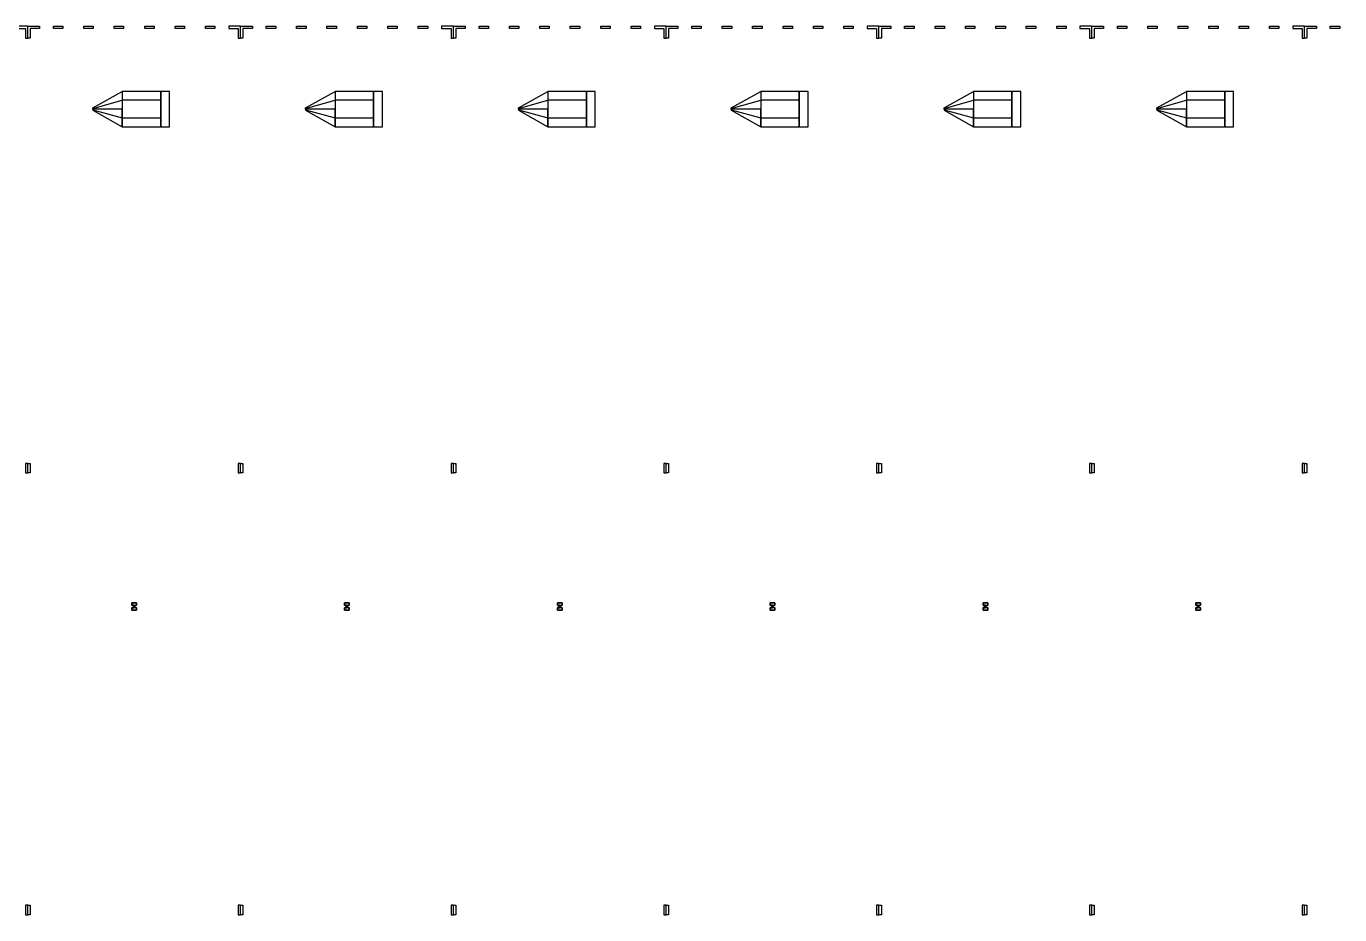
# Model space of a CAD drawing. Extents: x -50899 to 50899, y -48295 to 50898.
# Drawn here: x -6312 to 4797, y -20586 to -13075 of the extents above; entities that cross this region are included whole.
import ezdxf

# ---------------------------------------------------------------- set-up
doc = ezdxf.new("R2010")
doc.units = 0
doc.layers.add('GAP', color=1, linetype='continuous')
doc.layers.add('PIN', color=3, linetype='continuous')

# ---------------------------------------------------------------- blocks, each defined once
blk = doc.blocks.new('Q12')
at = {"layer": 'GAP'}
for points in [[(1700, 26050), (1600, 26050), (1600, 26030), (1680, 26030), (1680, 25950), (1700, 25950), (1700, 26050)], [(1700, 22274), (1700, 22354), (1680, 22354), (1680, 22274), (1700, 22274)], [(1700, 18539), (1700, 18619), (1680, 18619), (1680, 18539), (1700, 18539)]]:
    blk.add_lwpolyline(points, dxfattribs=at)
blk = doc.blocks.new('Q12GAP')
for points in [[(2500, 25350), (2250, 25350), (2250, 25360), (2500, 25500), (2500, 25350)], [(2500, 25350), (2250, 25350), (2250, 25360), (2500, 25500), (2500, 25350)], [(2825, 25500), (2500, 25500), (2500, 25200), (2825, 25200), (2825, 25500)], [(2825, 25500), (2500, 25500), (2500, 25200), (2825, 25200), (2825, 25500)], [(2900, 25500), (2825, 25500), (2825, 25200), (2900, 25200), (2900, 25500)], [(2900, 25500), (2825, 25500), (2825, 25200), (2900, 25200), (2900, 25500)], [(2500, 25350), (2250, 25350), (2250, 25340), (2500, 25200), (2500, 25350)], [(2500, 25350), (2250, 25350), (2250, 25340), (2500, 25200), (2500, 25350)]]:
    blk.add_lwpolyline(points)
blk = doc.blocks.new('Q12PIN')
for points in [[(2500, 25350), (2250, 25350), (2250, 25355), (2500, 25425), (2500, 25350)], [(2500, 25350), (2250, 25350), (2250, 25355), (2500, 25425), (2500, 25350)], [(2500, 25350), (2250, 25350), (2250, 25345), (2500, 25275), (2500, 25350)], [(2500, 25350), (2250, 25350), (2250, 25345), (2500, 25275), (2500, 25350)], [(2825, 25425), (2500, 25425), (2500, 25275), (2825, 25275), (2825, 25425)], [(2825, 25425), (2500, 25425), (2500, 25275), (2825, 25275), (2825, 25425)]]:
    blk.add_lwpolyline(points)
blk = doc.blocks.new('Q13')
at = {"layer": 'GAP'}
for points in [[(-100, 26050), (0, 26050), (0, 26030), (-80, 26030), (-80, 25950), (-100, 25950), (-100, 26050)], [(117, 26050), (197, 26050), (197, 26030), (117, 26030), (117, 26050)], [(374, 26050), (454, 26050), (454, 26030), (374, 26030), (374, 26050)], [(631, 26050), (711, 26050), (711, 26030), (631, 26030), (631, 26050)], [(889, 26050), (969, 26050), (969, 26030), (889, 26030), (889, 26050)], [(1146, 26050), (1226, 26050), (1226, 26030), (1146, 26030), (1146, 26050)], [(1403, 26050), (1483, 26050), (1483, 26030), (1403, 26030), (1403, 26050)], [(1700, 26050), (1600, 26050), (1600, 26030), (1680, 26030), (1680, 25950), (1700, 25950), (1700, 26050)], [(-100, 22274), (-100, 22354), (-80, 22354), (-80, 22274), (-100, 22274)], [(1700, 22274), (1700, 22354), (1680, 22354), (1680, 22274), (1700, 22274)], [(-100, 18539), (-100, 18619), (-80, 18619), (-80, 18539), (-100, 18539)], [(1700, 18539), (1700, 18619), (1680, 18619), (1680, 18539), (1700, 18539)]]:
    blk.add_lwpolyline(points, dxfattribs=at)
blk = doc.blocks.new('Q13GAP')
for points in [[(2500, 25350), (2250, 25350), (2250, 25360), (2500, 25500), (2500, 25350)], [(2500, 25350), (2250, 25350), (2250, 25360), (2500, 25500), (2500, 25350)], [(2825, 25500), (2500, 25500), (2500, 25200), (2825, 25200), (2825, 25500)], [(2825, 25500), (2500, 25500), (2500, 25200), (2825, 25200), (2825, 25500)], [(2900, 25500), (2825, 25500), (2825, 25200), (2900, 25200), (2900, 25500)], [(2900, 25500), (2825, 25500), (2825, 25200), (2900, 25200), (2900, 25500)], [(2500, 25350), (2250, 25350), (2250, 25340), (2500, 25200), (2500, 25350)], [(2500, 25350), (2250, 25350), (2250, 25340), (2500, 25200), (2500, 25350)], [(780, 21156), (780, 21176), (780, 21176), (780, 21156), (780, 21156)], [(820, 21176), (820, 21176), (780, 21176), (780, 21176), (820, 21176)], [(798, 21146), (780, 21156), (780, 21156), (797, 21146), (798, 21146)], [(780, 21134), (800, 21144), (799, 21144), (780, 21134), (780, 21134)], [(780, 21114), (780, 21134), (780, 21134), (780, 21114), (780, 21114)], [(820, 21114), (820, 21114), (780, 21114), (780, 21114), (820, 21114)], [(803, 21146), (803, 21146), (797, 21146), (797, 21146), (803, 21146)], [(800, 21144), (800, 21146), (799, 21146), (799, 21144), (800, 21144)], [(800, 21144), (800, 21146), (801, 21146), (801, 21144), (800, 21144)], [(820, 21134), (800, 21144), (801, 21144), (820, 21134), (820, 21134)], [(802, 21146), (820, 21156), (820, 21156), (803, 21146), (802, 21146)], [(820, 21156), (820, 21176), (820, 21176), (820, 21156), (820, 21156)], [(820, 21114), (820, 21134), (820, 21134), (820, 21114), (820, 21114)]]:
    blk.add_lwpolyline(points)
blk = doc.blocks.new('Q13PIN')
for points in [[(2500, 25350), (2250, 25350), (2250, 25355), (2500, 25425), (2500, 25350)], [(2500, 25350), (2250, 25350), (2250, 25355), (2500, 25425), (2500, 25350)], [(2500, 25350), (2250, 25350), (2250, 25345), (2500, 25275), (2500, 25350)], [(2500, 25350), (2250, 25350), (2250, 25345), (2500, 25275), (2500, 25350)], [(2825, 25425), (2500, 25425), (2500, 25275), (2825, 25275), (2825, 25425)], [(2825, 25425), (2500, 25425), (2500, 25275), (2825, 25275), (2825, 25425)], [(820, 21156.2), (820, 21176.2), (780, 21176.2), (780, 21156.2), (820, 21156.2)], [(800, 21146.2), (800, 21156.2), (780, 21156.2), (797.5, 21146.2), (800, 21146.2)], [(800, 21134), (800, 21144), (799.685, 21144), (780, 21134), (800, 21134)], [(820, 21114), (820, 21134), (780, 21134), (780, 21114), (820, 21114)], [(800.315, 21144), (800.315, 21146), (799.685, 21146), (799.685, 21144), (800.315, 21144)], [(800, 21146.2), (800, 21156.2), (820, 21156.2), (802.5, 21146.2), (800, 21146.2)], [(800, 21134), (800, 21144), (800.315, 21144), (820, 21134), (800, 21134)]]:
    blk.add_lwpolyline(points)
blk = doc.blocks.new('Q14')
at = {"layer": 'GAP'}
for points in [[(-100, 26050), (0, 26050), (0, 26030), (-80, 26030), (-80, 25950), (-100, 25950), (-100, 26050)], [(117, 26050), (197, 26050), (197, 26030), (117, 26030), (117, 26050)], [(374, 26050), (454, 26050), (454, 26030), (374, 26030), (374, 26050)], [(631, 26050), (711, 26050), (711, 26030), (631, 26030), (631, 26050)], [(889, 26050), (969, 26050), (969, 26030), (889, 26030), (889, 26050)], [(1146, 26050), (1226, 26050), (1226, 26030), (1146, 26030), (1146, 26050)], [(1403, 26050), (1483, 26050), (1483, 26030), (1403, 26030), (1403, 26050)], [(1700, 26050), (1600, 26050), (1600, 26030), (1680, 26030), (1680, 25950), (1700, 25950), (1700, 26050)], [(-100, 22274), (-100, 22354), (-80, 22354), (-80, 22274), (-100, 22274)], [(1700, 22274), (1700, 22354), (1680, 22354), (1680, 22274), (1700, 22274)], [(-100, 18539), (-100, 18619), (-80, 18619), (-80, 18539), (-100, 18539)], [(1700, 18539), (1700, 18619), (1680, 18619), (1680, 18539), (1700, 18539)]]:
    blk.add_lwpolyline(points, dxfattribs=at)
blk = doc.blocks.new('Q14GAP')
for points in [[(2500, 25350), (2250, 25350), (2250, 25360), (2500, 25500), (2500, 25350)], [(2500, 25350), (2250, 25350), (2250, 25360), (2500, 25500), (2500, 25350)], [(2825, 25500), (2500, 25500), (2500, 25200), (2825, 25200), (2825, 25500)], [(2825, 25500), (2500, 25500), (2500, 25200), (2825, 25200), (2825, 25500)], [(2900, 25500), (2825, 25500), (2825, 25200), (2900, 25200), (2900, 25500)], [(2900, 25500), (2825, 25500), (2825, 25200), (2900, 25200), (2900, 25500)], [(2500, 25350), (2250, 25350), (2250, 25340), (2500, 25200), (2500, 25350)], [(2500, 25350), (2250, 25350), (2250, 25340), (2500, 25200), (2500, 25350)], [(780, 21156), (780, 21176), (780, 21176), (780, 21156), (780, 21156)], [(820, 21176), (820, 21176), (780, 21176), (780, 21176), (820, 21176)], [(798, 21146), (780, 21156), (780, 21156), (797, 21146), (798, 21146)], [(780, 21134), (800, 21144), (799, 21144), (780, 21134), (780, 21134)], [(780, 21114), (780, 21134), (780, 21134), (780, 21114), (780, 21114)], [(820, 21114), (820, 21114), (780, 21114), (780, 21114), (820, 21114)], [(803, 21146), (803, 21146), (797, 21146), (797, 21146), (803, 21146)], [(800, 21144), (800, 21146), (799, 21146), (799, 21144), (800, 21144)], [(800, 21144), (800, 21146), (801, 21146), (801, 21144), (800, 21144)], [(820, 21134), (800, 21144), (801, 21144), (820, 21134), (820, 21134)], [(802, 21146), (820, 21156), (820, 21156), (803, 21146), (802, 21146)], [(820, 21156), (820, 21176), (820, 21176), (820, 21156), (820, 21156)], [(820, 21114), (820, 21134), (820, 21134), (820, 21114), (820, 21114)]]:
    blk.add_lwpolyline(points)
blk = doc.blocks.new('Q14PIN')
for points in [[(2500, 25350), (2250, 25350), (2250, 25355), (2500, 25425), (2500, 25350)], [(2500, 25350), (2250, 25350), (2250, 25355), (2500, 25425), (2500, 25350)], [(2500, 25350), (2250, 25350), (2250, 25345), (2500, 25275), (2500, 25350)], [(2500, 25350), (2250, 25350), (2250, 25345), (2500, 25275), (2500, 25350)], [(2825, 25425), (2500, 25425), (2500, 25275), (2825, 25275), (2825, 25425)], [(2825, 25425), (2500, 25425), (2500, 25275), (2825, 25275), (2825, 25425)], [(820, 21156.15), (820, 21176.15), (780, 21176.15), (780, 21156.15), (820, 21156.15)], [(800, 21146.15), (800, 21156.15), (780, 21156.15), (797.5, 21146.15), (800, 21146.15)], [(800, 21134), (800, 21144), (799.685, 21144), (780, 21134), (800, 21134)], [(820, 21114), (820, 21134), (780, 21134), (780, 21114), (820, 21114)], [(800.315, 21144), (800.315, 21146), (799.685, 21146), (799.685, 21144), (800.315, 21144)], [(800, 21146.15), (800, 21156.15), (820, 21156.15), (802.5, 21146.15), (800, 21146.15)], [(800, 21134), (800, 21144), (800.315, 21144), (820, 21134), (800, 21134)]]:
    blk.add_lwpolyline(points)
blk = doc.blocks.new('Q15')
at = {"layer": 'GAP'}
for points in [[(-100, 26050), (0, 26050), (0, 26030), (-80, 26030), (-80, 25950), (-100, 25950), (-100, 26050)], [(117, 26050), (197, 26050), (197, 26030), (117, 26030), (117, 26050)], [(374, 26050), (454, 26050), (454, 26030), (374, 26030), (374, 26050)], [(631, 26050), (711, 26050), (711, 26030), (631, 26030), (631, 26050)], [(889, 26050), (969, 26050), (969, 26030), (889, 26030), (889, 26050)], [(1146, 26050), (1226, 26050), (1226, 26030), (1146, 26030), (1146, 26050)], [(1403, 26050), (1483, 26050), (1483, 26030), (1403, 26030), (1403, 26050)], [(1700, 26050), (1600, 26050), (1600, 26030), (1680, 26030), (1680, 25950), (1700, 25950), (1700, 26050)], [(-100, 22274), (-100, 22354), (-80, 22354), (-80, 22274), (-100, 22274)], [(1700, 22274), (1700, 22354), (1680, 22354), (1680, 22274), (1700, 22274)], [(-100, 18539), (-100, 18619), (-80, 18619), (-80, 18539), (-100, 18539)], [(1700, 18539), (1700, 18619), (1680, 18619), (1680, 18539), (1700, 18539)]]:
    blk.add_lwpolyline(points, dxfattribs=at)
blk = doc.blocks.new('Q15GAP')
for points in [[(2500, 25350), (2250, 25350), (2250, 25360), (2500, 25500), (2500, 25350)], [(2500, 25350), (2250, 25350), (2250, 25360), (2500, 25500), (2500, 25350)], [(2825, 25500), (2500, 25500), (2500, 25200), (2825, 25200), (2825, 25500)], [(2825, 25500), (2500, 25500), (2500, 25200), (2825, 25200), (2825, 25500)], [(2900, 25500), (2825, 25500), (2825, 25200), (2900, 25200), (2900, 25500)], [(2900, 25500), (2825, 25500), (2825, 25200), (2900, 25200), (2900, 25500)], [(2500, 25350), (2250, 25350), (2250, 25340), (2500, 25200), (2500, 25350)], [(2500, 25350), (2250, 25350), (2250, 25340), (2500, 25200), (2500, 25350)], [(780, 21156), (780, 21176), (780, 21176), (780, 21156), (780, 21156)], [(820, 21176), (820, 21176), (780, 21176), (780, 21176), (820, 21176)], [(798, 21146), (780, 21156), (780, 21156), (797, 21146), (798, 21146)], [(780, 21134), (800, 21144), (799, 21144), (780, 21134), (780, 21134)], [(780, 21114), (780, 21134), (780, 21134), (780, 21114), (780, 21114)], [(820, 21114), (820, 21114), (780, 21114), (780, 21114), (820, 21114)], [(803, 21146), (803, 21146), (797, 21146), (797, 21146), (803, 21146)], [(800, 21144), (800, 21146), (799, 21146), (799, 21144), (800, 21144)], [(800, 21144), (800, 21146), (801, 21146), (801, 21144), (800, 21144)], [(820, 21134), (800, 21144), (801, 21144), (820, 21134), (820, 21134)], [(802, 21146), (820, 21156), (820, 21156), (803, 21146), (802, 21146)], [(820, 21156), (820, 21176), (820, 21176), (820, 21156), (820, 21156)], [(820, 21114), (820, 21134), (820, 21134), (820, 21114), (820, 21114)]]:
    blk.add_lwpolyline(points)
blk = doc.blocks.new('Q15PIN')
for points in [[(2500, 25350), (2250, 25350), (2250, 25355), (2500, 25425), (2500, 25350)], [(2500, 25350), (2250, 25350), (2250, 25355), (2500, 25425), (2500, 25350)], [(2500, 25350), (2250, 25350), (2250, 25345), (2500, 25275), (2500, 25350)], [(2500, 25350), (2250, 25350), (2250, 25345), (2500, 25275), (2500, 25350)], [(2825, 25425), (2500, 25425), (2500, 25275), (2825, 25275), (2825, 25425)], [(2825, 25425), (2500, 25425), (2500, 25275), (2825, 25275), (2825, 25425)], [(820, 21156.2), (820, 21176.2), (780, 21176.2), (780, 21156.2), (820, 21156.2)], [(800, 21146.2), (800, 21156.2), (780, 21156.2), (797.5, 21146.2), (800, 21146.2)], [(800, 21134), (800, 21144), (799.66, 21144), (780, 21134), (800, 21134)], [(820, 21114), (820, 21134), (780, 21134), (780, 21114), (820, 21114)], [(800.34, 21144), (800.34, 21146), (799.66, 21146), (799.66, 21144), (800.34, 21144)], [(800, 21146.2), (800, 21156.2), (820, 21156.2), (802.5, 21146.2), (800, 21146.2)], [(800, 21134), (800, 21144), (800.34, 21144), (820, 21134), (800, 21134)]]:
    blk.add_lwpolyline(points)
blk = doc.blocks.new('Q16')
at = {"layer": 'GAP'}
for points in [[(-100, 26050), (0, 26050), (0, 26030), (-80, 26030), (-80, 25950), (-100, 25950), (-100, 26050)], [(117, 26050), (197, 26050), (197, 26030), (117, 26030), (117, 26050)], [(374, 26050), (454, 26050), (454, 26030), (374, 26030), (374, 26050)], [(631, 26050), (711, 26050), (711, 26030), (631, 26030), (631, 26050)], [(889, 26050), (969, 26050), (969, 26030), (889, 26030), (889, 26050)], [(1146, 26050), (1226, 26050), (1226, 26030), (1146, 26030), (1146, 26050)], [(1403, 26050), (1483, 26050), (1483, 26030), (1403, 26030), (1403, 26050)], [(1700, 26050), (1600, 26050), (1600, 26030), (1680, 26030), (1680, 25950), (1700, 25950), (1700, 26050)], [(-100, 22274), (-100, 22354), (-80, 22354), (-80, 22274), (-100, 22274)], [(1700, 22274), (1700, 22354), (1680, 22354), (1680, 22274), (1700, 22274)], [(-100, 18539), (-100, 18619), (-80, 18619), (-80, 18539), (-100, 18539)], [(1700, 18539), (1700, 18619), (1680, 18619), (1680, 18539), (1700, 18539)]]:
    blk.add_lwpolyline(points, dxfattribs=at)
blk = doc.blocks.new('Q16GAP')
for points in [[(2500, 25350), (2250, 25350), (2250, 25360), (2500, 25500), (2500, 25350)], [(2500, 25350), (2250, 25350), (2250, 25360), (2500, 25500), (2500, 25350)], [(2825, 25500), (2500, 25500), (2500, 25200), (2825, 25200), (2825, 25500)], [(2825, 25500), (2500, 25500), (2500, 25200), (2825, 25200), (2825, 25500)], [(2900, 25500), (2825, 25500), (2825, 25200), (2900, 25200), (2900, 25500)], [(2900, 25500), (2825, 25500), (2825, 25200), (2900, 25200), (2900, 25500)], [(2500, 25350), (2250, 25350), (2250, 25340), (2500, 25200), (2500, 25350)], [(2500, 25350), (2250, 25350), (2250, 25340), (2500, 25200), (2500, 25350)], [(780, 21156), (780, 21176), (780, 21176), (780, 21156), (780, 21156)], [(820, 21176), (820, 21176), (780, 21176), (780, 21176), (820, 21176)], [(798, 21146), (780, 21156), (780, 21156), (797, 21146), (798, 21146)], [(780, 21134), (800, 21144), (799, 21144), (780, 21134), (780, 21134)], [(780, 21114), (780, 21134), (780, 21134), (780, 21114), (780, 21114)], [(820, 21114), (820, 21114), (780, 21114), (780, 21114), (820, 21114)], [(803, 21146), (803, 21146), (797, 21146), (797, 21146), (803, 21146)], [(800, 21144), (800, 21146), (799, 21146), (799, 21144), (800, 21144)], [(800, 21144), (800, 21146), (801, 21146), (801, 21144), (800, 21144)], [(820, 21134), (800, 21144), (801, 21144), (820, 21134), (820, 21134)], [(802, 21146), (820, 21156), (820, 21156), (803, 21146), (802, 21146)], [(820, 21156), (820, 21176), (820, 21176), (820, 21156), (820, 21156)], [(820, 21114), (820, 21134), (820, 21134), (820, 21114), (820, 21114)]]:
    blk.add_lwpolyline(points)
blk = doc.blocks.new('Q16PIN')
for points in [[(2500, 25350), (2250, 25350), (2250, 25355), (2500, 25425), (2500, 25350)], [(2500, 25350), (2250, 25350), (2250, 25355), (2500, 25425), (2500, 25350)], [(2500, 25350), (2250, 25350), (2250, 25345), (2500, 25275), (2500, 25350)], [(2500, 25350), (2250, 25350), (2250, 25345), (2500, 25275), (2500, 25350)], [(2825, 25425), (2500, 25425), (2500, 25275), (2825, 25275), (2825, 25425)], [(2825, 25425), (2500, 25425), (2500, 25275), (2825, 25275), (2825, 25425)], [(820, 21156.15), (820, 21176.15), (780, 21176.15), (780, 21156.15), (820, 21156.15)], [(800, 21146.15), (800, 21156.15), (780, 21156.15), (797.5, 21146.15), (800, 21146.15)], [(800, 21134), (800, 21144), (799.66, 21144), (780, 21134), (800, 21134)], [(820, 21114), (820, 21134), (780, 21134), (780, 21114), (820, 21114)], [(800.34, 21144), (800.34, 21146), (799.66, 21146), (799.66, 21144), (800.34, 21144)], [(800, 21146.15), (800, 21156.15), (820, 21156.15), (802.5, 21146.15), (800, 21146.15)], [(800, 21134), (800, 21144), (800.34, 21144), (820, 21134), (800, 21134)]]:
    blk.add_lwpolyline(points)
blk = doc.blocks.new('Q17')
at = {"layer": 'GAP'}
for points in [[(-100, 26050), (0, 26050), (0, 26030), (-80, 26030), (-80, 25950), (-100, 25950), (-100, 26050)], [(117, 26050), (197, 26050), (197, 26030), (117, 26030), (117, 26050)], [(374, 26050), (454, 26050), (454, 26030), (374, 26030), (374, 26050)], [(631, 26050), (711, 26050), (711, 26030), (631, 26030), (631, 26050)], [(889, 26050), (969, 26050), (969, 26030), (889, 26030), (889, 26050)], [(1146, 26050), (1226, 26050), (1226, 26030), (1146, 26030), (1146, 26050)], [(1403, 26050), (1483, 26050), (1483, 26030), (1403, 26030), (1403, 26050)], [(1700, 26050), (1600, 26050), (1600, 26030), (1680, 26030), (1680, 25950), (1700, 25950), (1700, 26050)], [(-100, 22274), (-100, 22354), (-80, 22354), (-80, 22274), (-100, 22274)], [(1700, 22274), (1700, 22354), (1680, 22354), (1680, 22274), (1700, 22274)], [(-100, 18539), (-100, 18619), (-80, 18619), (-80, 18539), (-100, 18539)], [(1700, 18539), (1700, 18619), (1680, 18619), (1680, 18539), (1700, 18539)]]:
    blk.add_lwpolyline(points, dxfattribs=at)
blk = doc.blocks.new('Q17GAP')
for points in [[(2500, 25350), (2250, 25350), (2250, 25360), (2500, 25500), (2500, 25350)], [(2500, 25350), (2250, 25350), (2250, 25360), (2500, 25500), (2500, 25350)], [(2825, 25500), (2500, 25500), (2500, 25200), (2825, 25200), (2825, 25500)], [(2825, 25500), (2500, 25500), (2500, 25200), (2825, 25200), (2825, 25500)], [(2900, 25500), (2825, 25500), (2825, 25200), (2900, 25200), (2900, 25500)], [(2900, 25500), (2825, 25500), (2825, 25200), (2900, 25200), (2900, 25500)], [(2500, 25350), (2250, 25350), (2250, 25340), (2500, 25200), (2500, 25350)], [(2500, 25350), (2250, 25350), (2250, 25340), (2500, 25200), (2500, 25350)], [(780, 21156), (780, 21176), (780, 21176), (780, 21156), (780, 21156)], [(820, 21176), (820, 21176), (780, 21176), (780, 21176), (820, 21176)], [(798, 21146), (780, 21156), (780, 21156), (797, 21146), (798, 21146)], [(780, 21134), (800, 21144), (799, 21144), (780, 21134), (780, 21134)], [(780, 21114), (780, 21134), (780, 21134), (780, 21114), (780, 21114)], [(820, 21114), (820, 21114), (780, 21114), (780, 21114), (820, 21114)], [(803, 21146), (803, 21146), (797, 21146), (797, 21146), (803, 21146)], [(800, 21144), (800, 21146), (799, 21146), (799, 21144), (800, 21144)], [(800, 21144), (800, 21146), (801, 21146), (801, 21144), (800, 21144)], [(820, 21134), (800, 21144), (801, 21144), (820, 21134), (820, 21134)], [(802, 21146), (820, 21156), (820, 21156), (803, 21146), (802, 21146)], [(820, 21156), (820, 21176), (820, 21176), (820, 21156), (820, 21156)], [(820, 21114), (820, 21134), (820, 21134), (820, 21114), (820, 21114)]]:
    blk.add_lwpolyline(points)
blk = doc.blocks.new('Q17PIN')
for points in [[(2500, 25350), (2250, 25350), (2250, 25355), (2500, 25425), (2500, 25350)], [(2500, 25350), (2250, 25350), (2250, 25355), (2500, 25425), (2500, 25350)], [(2500, 25350), (2250, 25350), (2250, 25345), (2500, 25275), (2500, 25350)], [(2500, 25350), (2250, 25350), (2250, 25345), (2500, 25275), (2500, 25350)], [(2825, 25425), (2500, 25425), (2500, 25275), (2825, 25275), (2825, 25425)], [(2825, 25425), (2500, 25425), (2500, 25275), (2825, 25275), (2825, 25425)], [(820, 21156.2), (820, 21176.2), (780, 21176.2), (780, 21156.2), (820, 21156.2)], [(800, 21146.2), (800, 21156.2), (780, 21156.2), (797.5, 21146.2), (800, 21146.2)], [(800, 21134), (800, 21144), (799.63, 21144), (780, 21134), (800, 21134)], [(820, 21114), (820, 21134), (780, 21134), (780, 21114), (820, 21114)], [(800.37, 21144), (800.37, 21146), (799.63, 21146), (799.63, 21144), (800.37, 21144)], [(800, 21146.2), (800, 21156.2), (820, 21156.2), (802.5, 21146.2), (800, 21146.2)], [(800, 21134), (800, 21144), (800.37, 21144), (820, 21134), (800, 21134)]]:
    blk.add_lwpolyline(points)
blk = doc.blocks.new('Q18')
at = {"layer": 'GAP'}
for points in [[(-100, 26050), (0, 26050), (0, 26030), (-80, 26030), (-80, 25950), (-100, 25950), (-100, 26050)], [(117, 26050), (197, 26050), (197, 26030), (117, 26030), (117, 26050)], [(374, 26050), (454, 26050), (454, 26030), (374, 26030), (374, 26050)], [(631, 26050), (711, 26050), (711, 26030), (631, 26030), (631, 26050)], [(889, 26050), (969, 26050), (969, 26030), (889, 26030), (889, 26050)], [(1146, 26050), (1226, 26050), (1226, 26030), (1146, 26030), (1146, 26050)], [(1403, 26050), (1483, 26050), (1483, 26030), (1403, 26030), (1403, 26050)], [(1700, 26050), (1600, 26050), (1600, 26030), (1680, 26030), (1680, 25950), (1700, 25950), (1700, 26050)], [(-100, 22274), (-100, 22354), (-80, 22354), (-80, 22274), (-100, 22274)], [(1700, 22274), (1700, 22354), (1680, 22354), (1680, 22274), (1700, 22274)], [(-100, 18539), (-100, 18619), (-80, 18619), (-80, 18539), (-100, 18539)], [(1700, 18539), (1700, 18619), (1680, 18619), (1680, 18539), (1700, 18539)]]:
    blk.add_lwpolyline(points, dxfattribs=at)
blk = doc.blocks.new('Q18GAP')
for points in [[(780, 21156), (780, 21176), (780, 21176), (780, 21156), (780, 21156)], [(820, 21176), (820, 21176), (780, 21176), (780, 21176), (820, 21176)], [(798, 21146), (780, 21156), (780, 21156), (797, 21146), (798, 21146)], [(780, 21134), (800, 21144), (799, 21144), (780, 21134), (780, 21134)], [(780, 21114), (780, 21134), (780, 21134), (780, 21114), (780, 21114)], [(820, 21114), (820, 21114), (780, 21114), (780, 21114), (820, 21114)], [(803, 21146), (803, 21146), (797, 21146), (797, 21146), (803, 21146)], [(800, 21144), (800, 21146), (799, 21146), (799, 21144), (800, 21144)], [(800, 21144), (800, 21146), (801, 21146), (801, 21144), (800, 21144)], [(820, 21134), (800, 21144), (801, 21144), (820, 21134), (820, 21134)], [(802, 21146), (820, 21156), (820, 21156), (803, 21146), (802, 21146)], [(820, 21156), (820, 21176), (820, 21176), (820, 21156), (820, 21156)], [(820, 21114), (820, 21134), (820, 21134), (820, 21114), (820, 21114)]]:
    blk.add_lwpolyline(points)
blk = doc.blocks.new('Q18PIN')
for points in [[(820, 21156.15), (820, 21176.15), (780, 21176.15), (780, 21156.15), (820, 21156.15)], [(800, 21146.15), (800, 21156.15), (780, 21156.15), (797.5, 21146.15), (800, 21146.15)], [(800, 21134), (800, 21144), (799.63, 21144), (780, 21134), (800, 21134)], [(820, 21114), (820, 21134), (780, 21134), (780, 21114), (820, 21114)], [(800.37, 21144), (800.37, 21146), (799.63, 21146), (799.63, 21144), (800.37, 21144)], [(800, 21146.15), (800, 21156.15), (820, 21156.15), (802.5, 21146.15), (800, 21146.15)], [(800, 21134), (800, 21144), (800.37, 21144), (820, 21134), (800, 21134)]]:
    blk.add_lwpolyline(points)
blk = doc.blocks.new('Q19')
at = {"layer": 'GAP'}
for points in [[(-100, 26050), (0, 26050), (0, 26030), (-80, 26030), (-80, 25950), (-100, 25950), (-100, 26050)], [(117, 26050), (197, 26050), (197, 26030), (117, 26030), (117, 26050)], [(-100, 22274), (-100, 22354), (-80, 22354), (-80, 22274), (-100, 22274)], [(-100, 18539), (-100, 18619), (-80, 18619), (-80, 18539), (-100, 18539)]]:
    blk.add_lwpolyline(points, dxfattribs=at)

msp = doc.modelspace()

# ---------------------------------------------------------------- block references
for name, p in [('Q12', (-8000, -39125)), ('Q13', (-6200, -39125)), ('Q14', (-4400, -39125)), ('Q15', (-2600, -39125)), ('Q16', (-800, -39125)), ('Q17', (1000, -39125)), ('Q18', (2800, -39125)), ('Q19', (4600, -39125))]:
    msp.add_blockref(name, p)
at = {"layer": 'GAP'}
for name, p in [('Q12GAP', (-8000, -39125)), ('Q13GAP', (-6200, -39125)), ('Q14GAP', (-4400, -39125)), ('Q15GAP', (-2600, -39125)), ('Q16GAP', (-800, -39125)), ('Q17GAP', (1000, -39125)), ('Q18GAP', (2800, -39125))]:
    msp.add_blockref(name, p, dxfattribs=at)
at = {"layer": 'PIN'}
for name, p in [('Q12PIN', (-8000, -39125)), ('Q13PIN', (-6200, -39125)), ('Q14PIN', (-4400, -39125)), ('Q15PIN', (-2600, -39125)), ('Q16PIN', (-800, -39125)), ('Q17PIN', (1000, -39125)), ('Q18PIN', (2800, -39125))]:
    msp.add_blockref(name, p, dxfattribs=at)

doc.saveas('drawing.dxf')
